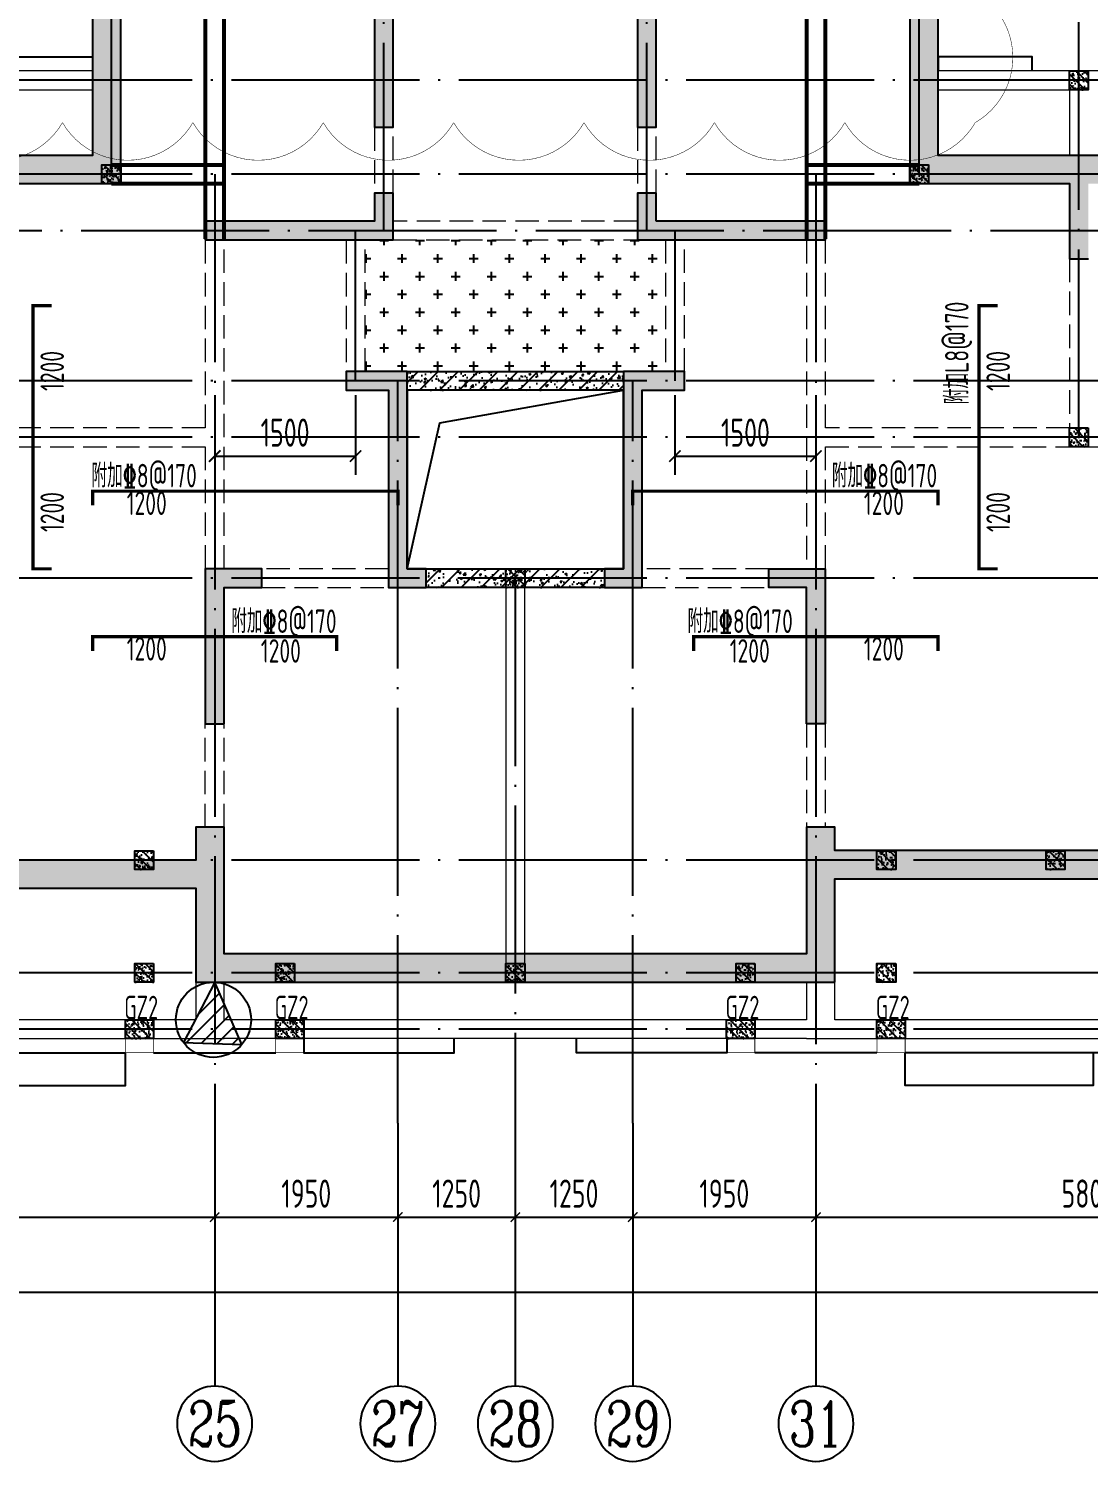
# Model space of a CAD drawing. Extents: x -1058961 to 23600, y -449123 to 2751847.
# Drawn here: x -300665 to -289384, y 10495 to 25745 of the extents above; entities that cross this region are included whole.
import ezdxf
from ezdxf.enums import TextEntityAlignment as Align

# ---------------------------------------------------------------- set-up
doc = ezdxf.new("R2010")
doc.units = 0
doc.header["$LTSCALE"] = 1000
doc.linetypes.add('DASH', pattern=[0.35, 0.25, -0.1])
doc.linetypes.add('DOTE', pattern=[2.42, 2, -0.2, 0.02, -0.2])
doc.layers.get('0').update_dxf_attribs({"linetype": 'CONTINUOUS'})
doc.layers.get('DEFPOINTS').update_dxf_attribs({"linetype": 'CONTINUOUS'})
for name, color, linetype in [('A-AXIS', 1, 'CONTINUOUS'), ('A-DOTE', 10, 'DOTE'), ('AXIS_NUM', 7, 'CONTINUOUS'), ('ROOF', 183, 'CONTINUOUS'), ('S-B板填充', 251, 'CONTINUOUS'), ('S-B板边线', 2, 'CONTINUOUS'), ('S-B板配筋', 6, 'CONTINUOUS'), ('S-B板配筋号', 7, 'CONTINUOUS'), ('S-D洞口', 4, 'CONTINUOUS'), ('S-J基础底板标注', 3, 'CONTINUOUS'), ('S-L主梁线', 4, 'DASH'), ('S-Q墙填充', 252, 'CONTINUOUS'), ('S-Q墙实线', 6, 'CONTINUOUS'), ('S-Q墙标注', 3, 'CONTINUOUS'), ('S-X详图标注', 3, 'CONTINUOUS'), ('S-Y一般标注', 3, 'CONTINUOUS'), ('S-板正筋', 2, 'CONTINUOUS'), ('S-构造柱', 212, 'CONTINUOUS'), ('S-构造柱编号', 130, 'CONTINUOUS'), ('看线', 251, 'CONTINUOUS')]:
    doc.layers.add(name, color=color, linetype=linetype)
doc.layers.add('审图修改', color=2, linetype='CONTINUOUS', plot=False)
doc.layers.add('配箍校核', color=34, linetype='CONTINUOUS', plot=False)
doc.styles.add('TSSD_Axis', font='complex.shx', dxfattribs={"width": 0.7, "bigfont": 'hztxt.shx'})
doc.styles.add('TSSD_DIMENSION', font='Tssdeng.shx', dxfattribs={"width": 0.7, "bigfont": 'tssdchn.shx'})
doc.styles.add('TSSD_REIN', font='tssdeng.shx', dxfattribs={"width": 0.7, "height": 300, "bigfont": 'tssdchn.shx'})
doc.styles.add('结构文字', font='zstxt.shx', dxfattribs={"width": 0.7, "bigfont": 'zshz.shx'})
doc.dimstyles.new('STRUCK', dxfattribs={"dimtxt": 400, "dimasz": 121, "dimexe": 200, "dimexo": 150, "dimgap": 115, "dimtad": 1, "dimdec": 0, "dimdsep": 46, "dimtxsty": '结构文字', "dimblk": 'ARCHTICK', "dimcen": 400, "dimclrd": 3, "dimclre": 3, "dimclrt": 7, "dimadec": 0, "dimazin": 0, "dimtfac": 1, "dimtdec": 0, "dimtix": 1, "dimtmove": 2, "dimatfit": 3, "dimldrblk": '_DIMX', "dimfxl": 0, "dimtolj": 1, "dimtzin": 0, "dimarcsym": 0})
doc.dimstyles.new('TSSD_100_100', dxfattribs={"dimtxt": 300, "dimasz": 100, "dimexe": 100, "dimexo": 250, "dimgap": 100, "dimtad": 1, "dimdec": 0, "dimzin": 0, "dimdsep": 46, "dimtxsty": 'TSSD_DIMENSION', "dimblk": 'ARCHTICK', "dimcen": 0, "dimdle": 100, "dimclrt": 7, "dimadec": 0, "dimazin": 0, "dimtfac": 1, "dimtdec": 0, "dimtix": 1, "dimtmove": 2, "dimatfit": 3, "dimldrblk": 'ARCHTICK', "dimfxl": 0, "dimtolj": 1, "dimtzin": 0, "dimarcsym": 0})
pattern_1 = [(50, (221408.63, 60814.94), (215.17805, -18.82564), [22.5, -247.5]), (355, (221408.63, 60814.94), (-41.6254, 225.65764), [18, -198]), (100.4514, (221426.56, 60813.37), (173.5528, 206.83186), [19.12206, -210.34263]), (46.1842, (221408.63, 60874.94), (320.1723, -49.6557), [33.75, -371.25]), (96.6356, (221435.3, 60870.8), (280.3988, 292.23536), [28.6831, -315.5139]), (351.1842, (221408.63, 60874.94), (280.3986, 292.2356), [27, -297]), (21, (221438.63, 60859.94), (179.07212, -120.78567), [22.5, -247.5]), (326, (221438.63, 60859.94), (72.9946, 217.545), [18, -198]), (71.4514, (221453.55, 60849.87), (252.0668, 96.75915), [19.12206, -210.34263]), (37.5, (221408.63, 60814.94), (3.647957, 99.868156), [0, -195.6, 0, -201, 0, -198.75]), (7.5, (221408.63, 60814.94), (78.92086, 118.32351), [0, -114.6, 0, -191.1, 0, -75.75]), (327.5, (221341.73, 60814.94), (160.14673, -6.76646), [0, -75, 0, -234, 0, -310.5]), (317.5, (221311.73, 60814.94), (174.95585, 30.0315), [0, -97.5, 0, -155.4, 0, -220.5]), (45, (221408.63, 60814.94), (-106.06602, 106.06602), [])]

# ---------------------------------------------------------------- blocks, each defined once
blk = doc.blocks.new('_ArchTick')
at = {"color": 0, "linetype": 'ByBlock', "const_width": 0.15}
blk.add_lwpolyline([(-0.5, -0.5), (0.5, 0.5)], dxfattribs=at)
blk = doc.blocks.new('*D3171')
at = {"layer": 'DEFPOINTS', "color": 0}
for p in [(33100, 3600), (38900, 3600), (38900, 2600)]:
    blk.add_point(p, dxfattribs=at)
at = {"layer": 'S-Y一般标注', "color": 0, "lineweight": -2}
for p, q in [((33100, 3350), (33100, 2500)), ((38900, 3350), (38900, 2500)), ((33000, 2600), (39000, 2600))]:
    blk.add_line(p, q, dxfattribs=at)
at = {"layer": 'S-Y一般标注', "color": 0, "lineweight": -2, "xscale": 100, "yscale": 100, "zscale": 100, "rotation": 180}
blk.add_blockref('_ArchTick', (33100, 2600), dxfattribs=at)
at = {"layer": 'S-Y一般标注', "color": 0, "lineweight": -2, "xscale": 100, "yscale": 100, "zscale": 100}
blk.add_blockref('_ArchTick', (38900, 2600), dxfattribs=at)
at = {"layer": 'S-Y一般标注', "color": 7, "insert": (36000, 2850), "char_height": 300, "attachment_point": 5, "style": 'TSSD_DIMENSION'}
blk.add_mtext('\\A1;5800', dxfattribs=at)
blk = doc.blocks.new('ts_axno')
at = {"color": 0, "linetype": 'ByBlock', "lineweight": -2}
blk.add_circle((0, 0), 0.5, dxfattribs=at)
at = {"color": 0, "linetype": 'ByBlock', "lineweight": -2, "style": 'TSSD_Axis', "width": 0.7}
blk.add_attdef('A', text='', height=0.6, dxfattribs=at).set_placement((0, 0), align=Align.MIDDLE_CENTER)
blk = doc.blocks.new('*D3172')
at = {"layer": 'DEFPOINTS', "color": 0}
for p in [(43350, 3600), (45300, 3600), (45300, 2600)]:
    blk.add_point(p, dxfattribs=at)
at = {"layer": 'S-Y一般标注', "color": 0, "lineweight": -2}
for p, q in [((43350, 3350), (43350, 2500)), ((45300, 3350), (45300, 2500)), ((43250, 2600), (45400, 2600))]:
    blk.add_line(p, q, dxfattribs=at)
at = {"layer": 'S-Y一般标注', "color": 0, "lineweight": -2, "xscale": 100, "yscale": 100, "zscale": 100, "rotation": 180}
blk.add_blockref('_ArchTick', (43350, 2600), dxfattribs=at)
at = {"layer": 'S-Y一般标注', "color": 0, "lineweight": -2, "xscale": 100, "yscale": 100, "zscale": 100}
blk.add_blockref('_ArchTick', (45300, 2600), dxfattribs=at)
at = {"layer": 'S-Y一般标注', "color": 7, "insert": (44325, 2850), "char_height": 300, "attachment_point": 5, "style": 'TSSD_DIMENSION'}
blk.add_mtext('\\A1;1950', dxfattribs=at)
blk = doc.blocks.new('*D3173')
at = {"layer": 'DEFPOINTS', "color": 0}
for p in [(45300, 3600), (51100, 3600), (51100, 2600)]:
    blk.add_point(p, dxfattribs=at)
at = {"layer": 'S-Y一般标注', "color": 0, "lineweight": -2}
for p, q in [((45300, 3350), (45300, 2500)), ((51100, 3350), (51100, 2500)), ((45200, 2600), (51200, 2600))]:
    blk.add_line(p, q, dxfattribs=at)
at = {"layer": 'S-Y一般标注', "color": 0, "lineweight": -2, "xscale": 100, "yscale": 100, "zscale": 100, "rotation": 180}
blk.add_blockref('_ArchTick', (45300, 2600), dxfattribs=at)
at = {"layer": 'S-Y一般标注', "color": 0, "lineweight": -2, "xscale": 100, "yscale": 100, "zscale": 100}
blk.add_blockref('_ArchTick', (51100, 2600), dxfattribs=at)
at = {"layer": 'S-Y一般标注', "color": 7, "insert": (48200, 2850), "char_height": 300, "attachment_point": 5, "style": 'TSSD_DIMENSION'}
blk.add_mtext('\\A1;5800', dxfattribs=at)
blk = doc.blocks.new('*D3176')
at = {"layer": 'DEFPOINTS', "color": 0}
for p in [(4600, 3600), (54600, 3600), (54600, 1800)]:
    blk.add_point(p, dxfattribs=at)
at = {"layer": 'S-Y一般标注', "color": 0, "lineweight": -2}
for p, q in [((4600, 3350), (4600, 1700)), ((54600, 3350), (54600, 1700)), ((4500, 1800), (54700, 1800))]:
    blk.add_line(p, q, dxfattribs=at)
at = {"layer": 'S-Y一般标注', "color": 0, "lineweight": -2, "xscale": 100, "yscale": 100, "zscale": 100, "rotation": 180}
blk.add_blockref('_ArchTick', (4600, 1800), dxfattribs=at)
at = {"layer": 'S-Y一般标注', "color": 0, "lineweight": -2, "xscale": 100, "yscale": 100, "zscale": 100}
blk.add_blockref('_ArchTick', (54600, 1800), dxfattribs=at)
at = {"layer": 'S-Y一般标注', "color": 7, "insert": (29600, 2050), "char_height": 300, "attachment_point": 5, "style": 'TSSD_DIMENSION'}
blk.add_mtext('\\A1;50000', dxfattribs=at)
blk = doc.blocks.new('*D3180')
at = {"layer": 'DEFPOINTS', "color": 0}
for p in [(38900, 3600), (40850, 3600), (40850, 2600)]:
    blk.add_point(p, dxfattribs=at)
at = {"layer": 'S-Y一般标注', "color": 0, "lineweight": -2}
for p, q in [((38900, 3350), (38900, 2500)), ((40850, 3350), (40850, 2500)), ((38800, 2600), (40950, 2600))]:
    blk.add_line(p, q, dxfattribs=at)
at = {"layer": 'S-Y一般标注', "color": 0, "lineweight": -2, "xscale": 100, "yscale": 100, "zscale": 100, "rotation": 180}
blk.add_blockref('_ArchTick', (38900, 2600), dxfattribs=at)
at = {"layer": 'S-Y一般标注', "color": 0, "lineweight": -2, "xscale": 100, "yscale": 100, "zscale": 100}
blk.add_blockref('_ArchTick', (40850, 2600), dxfattribs=at)
at = {"layer": 'S-Y一般标注', "color": 7, "insert": (39875, 2850), "char_height": 300, "attachment_point": 5, "style": 'TSSD_DIMENSION'}
blk.add_mtext('\\A1;1950', dxfattribs=at)
blk = doc.blocks.new('*D3197')
at = {"layer": 'DEFPOINTS', "color": 0}
for p in [(40850, 3600), (42100, 3600), (42100, 2600)]:
    blk.add_point(p, dxfattribs=at)
at = {"layer": 'S-Y一般标注', "color": 0, "lineweight": -2}
for p, q in [((40850, 3350), (40850, 2500)), ((42100, 3350), (42100, 2500)), ((40750, 2600), (42200, 2600))]:
    blk.add_line(p, q, dxfattribs=at)
at = {"layer": 'S-Y一般标注', "color": 0, "lineweight": -2, "xscale": 100, "yscale": 100, "zscale": 100, "rotation": 180}
blk.add_blockref('_ArchTick', (40850, 2600), dxfattribs=at)
at = {"layer": 'S-Y一般标注', "color": 0, "lineweight": -2, "xscale": 100, "yscale": 100, "zscale": 100}
blk.add_blockref('_ArchTick', (42100, 2600), dxfattribs=at)
at = {"layer": 'S-Y一般标注', "color": 7, "insert": (41475, 2850), "char_height": 300, "attachment_point": 5, "style": 'TSSD_DIMENSION'}
blk.add_mtext('\\A1;1250', dxfattribs=at)
blk = doc.blocks.new('*D3198')
at = {"layer": 'DEFPOINTS', "color": 0}
for p in [(42100, 3600), (43350, 3600), (43350, 2600)]:
    blk.add_point(p, dxfattribs=at)
at = {"layer": 'S-Y一般标注', "color": 0, "lineweight": -2}
for p, q in [((42100, 3350), (42100, 2500)), ((43350, 3350), (43350, 2500)), ((42000, 2600), (43450, 2600))]:
    blk.add_line(p, q, dxfattribs=at)
at = {"layer": 'S-Y一般标注', "color": 0, "lineweight": -2, "xscale": 100, "yscale": 100, "zscale": 100, "rotation": 180}
blk.add_blockref('_ArchTick', (42100, 2600), dxfattribs=at)
at = {"layer": 'S-Y一般标注', "color": 0, "lineweight": -2, "xscale": 100, "yscale": 100, "zscale": 100}
blk.add_blockref('_ArchTick', (43350, 2600), dxfattribs=at)
at = {"layer": 'S-Y一般标注', "color": 7, "insert": (42725, 2850), "char_height": 300, "attachment_point": 5, "style": 'TSSD_DIMENSION'}
blk.add_mtext('\\A1;1250', dxfattribs=at)
blk = doc.blocks.new('20210803.08135812')
at = {"color": 30, "const_width": 8}
for points in [[(33600, 500), (33600, 350), (33900, 350), (33900, 500)], [(35200, 500), (35200, 350), (35500, 350), (35500, 500)], [(40300, 500), (40300, 350), (40000, 350), (40000, 500)], [(41900, 500), (41900, 350), (41600, 350), (41600, 500)]]:
    blk.add_lwpolyline(points, dxfattribs=at)
at = {"layer": '看线', "color": 202, "ltscale": 0.5}
for points in [[(32250, 10800), (32250, 10950), (33250, 10950), (33250, 10800)], [(43250, 10800), (43250, 10950), (42250, 10950), (42250, 10800)], [(35500, 500), (35500, 350), (37100, 350), (37100, 500)], [(40000, 500), (40000, 350), (38400, 350), (38400, 500)], [(29000, 350), (33600, 350)], [(31600, 350), (31600, 0), (33600, 0), (33600, 350)], [(33900, 350), (35200, 350)], [(41600, 350), (40300, 350)], [(43900, 350), (43900, 0), (41900, 0), (41900, 350)], [(46500, 350), (41900, 350)]]:
    blk.add_lwpolyline(points, dxfattribs=at)
blk = doc.blocks.new('20210807.15313460')
at = {"layer": 'S-Q墙填充', "ltscale": 0.5}
h = blk.add_hatch(dxfattribs=at)
h.set_pattern_fill('ARMORED', color=252, scale=30, style=0)
h.set_pattern_definition([(50, (11951.9, 28771.39), (215.17805, -18.82564), [22.5, -247.5]), (355, (11951.9, 28771.4), (-41.6254, 225.65764), [18, -198]), (100.4514, (11969.82, 28769.82), (173.5528, 206.83186), [19.12206, -210.34263]), (46.1842, (11951.9, 28831.4), (320.1723, -49.6557), [33.75, -371.25]), (96.6356, (11978.57, 28827.25), (280.3988, 292.2354), [28.6831, -315.5139]), (351.1842, (11951.9, 28831.4), (280.3986, 292.2356), [27, -297]), (21, (11981.9, 28816.39), (179.07212, -120.78567), [22.5, -247.5]), (326, (11981.9, 28816.4), (72.9946, 217.545), [18, -198]), (71.4514, (11996.82, 28806.32), (252.0668, 96.75915), [19.12206, -210.34263]), (37.5, (11951.89, 28771.39), (3.647957, 99.868156), [0, -195.6, 0, -201, 0, -198.75]), (7.5, (11951.89, 28771.39), (78.92086, 118.32351), [0, -114.6, 0, -191.1, 0, -75.75]), (327.5, (11884.99, 28771.39), (160.14673, -6.76646), [0, -75, 0, -234, 0, -310.5]), (317.5, (11855, 28771.39), (174.95585, 30.0315), [0, -97.5, 0, -155.4, 0, -220.5]), (45, (11951.9, 28771.39), (-106.06602, 106.06602), [])])
h.paths.add_polyline_path([(111216, 66240), (109616, 66240), (109216, 66240), (106316, 66240), (105866, 66240), (104966, 66240), (104516, 66240), (103016, 66240), (103016, 67040), (103016, 68040), (102366, 68040), (100716, 68038), (100116, 68041), (100115, 68290), (96916, 68290), (96916, 68040), (96316, 68040), (94716, 68040), (94016, 68040), (94016, 67040), (94016, 66240), (81316, 66240), (80866, 66240), (79966, 66240), (79516, 66240), (78016, 66240), (78016, 67040), (78016, 68040), (77366, 68040), (75715, 68040), (75116, 68040), (75116, 68290), (71916, 68290), (71916, 68040), (71316, 68040), (69716, 68040), (69016, 68040), (69016, 67040), (69016, 66240), (60816, 66240), (60816, 63240), (60816, 60640), (60816, 58540), (63616, 58540), (70116, 58539), (70116, 57340), (71166, 57340), (73516, 57340), (75866, 57340), (76916, 57340), (76916, 58440), (82516, 58440), (83416, 58440), (86016, 58440), (88616, 58440), (89516, 58440), (95116, 58440), (95116, 57440), (96166, 57440), (98516, 57440), (100866, 57440), (101916, 57440), (101916, 58540), (107516, 58540), (108416, 58540), (111216, 58540)])
h.paths.add_polyline_path([(64616, 58840), (64616, 60290), (64416, 60290), (64416, 58840), (63616, 58840), (61116, 58840), (61116, 60640), (61116, 63140), (61816, 63140), (61816, 63340), (61116, 63340), (61116, 65940), (61516, 65940), (62416, 65940), (62716, 65940), (62716, 65290), (62916, 65290), (62916, 65940), (65616, 65940), (65616, 63140), (65816, 63140), (65816, 65940), (66166, 65940), (67066, 65940), (67416, 65940), (67416, 65140), (67616, 65140), (67616, 65940), (69316, 65940), (69316, 67040), (69316, 67740), (69716, 67740), (71316, 67740), (72016, 67740), (72016, 66540), (72216, 66540), (72216, 67840), (72216, 67990), (74816, 67990), (74816, 67840), (74816, 66540), (75016, 66540), (75016, 67740), (75715, 67740), (77366, 67740), (77716, 67740), (77716, 67040), (77716, 65940), (79416, 65940), (79416, 65140), (79616, 65140), (79616, 65940), (79966, 65940), (80866, 65940), (81216, 65940), (81216, 63140), (81416, 63140), (81416, 65940), (84116, 65940), (84116, 63140), (84316, 63140), (84316, 65940), (84616, 65940), (85616, 65940), (85916, 65940), (85916, 65940), (86116, 65940), (86116, 65940), (86416, 65940), (87416, 65940), (87716, 65940), (87716, 63139), (87916, 63139), (87916, 65940), (90616, 65940), (90616, 63140), (90816, 63140), (90816, 65940), (91166, 65940), (92066, 65940), (92416, 65940), (92416, 65140), (92616, 65140), (92616, 65940), (94316, 65940), (94316, 67040), (94316, 67740), (94716, 67740), (96316, 67740), (97016, 67740), (97016, 66540), (97216, 66540), (97216, 67990), (99816, 67990), (99816, 66540), (100016, 66540), (100016, 67740), (100716, 67740), (102366, 67740), (102716, 67740), (102716, 67040), (102716, 65940), (104416, 65940), (104416, 65140), (104616, 65140), (104616, 65940), (104966, 65940), (105866, 65940), (106216, 65940), (106216, 63140), (106416, 63140), (106416, 65940), (109116, 65940), (109116, 65290), (109316, 65290), (109316, 65940), (109616, 65940), (110516, 65940), (110916, 65940), (110916, 63340), (110216, 63340), (110216, 63140), (110916, 63140), (110916, 60640), (110916, 58840), (108416, 58840), (107616, 58840), (107616, 60290), (107416, 60290), (107416, 58840), (101916, 58840), (101916, 59090), (101616, 59090), (101616, 58740), (101616, 57740), (100866, 57740), (98516, 57740), (96166, 57740), (95416, 57740), (95416, 58740), (95416, 59090), (95116, 59090), (95116, 58740), (89616, 58740), (89616, 60290), (89416, 60290), (89416, 58740), (88616, 58740), (86016, 58740), (83416, 58740), (82616, 58740), (82616, 60290), (82416, 60290), (82416, 58740), (76916, 58739), (76916, 59090), (76616, 59090), (76616, 58739), (76616, 57640), (75866, 57640), (73516, 57640), (71166, 57640), (70416, 57640), (70416, 58739), (70416, 59090), (70116, 59090), (70116, 58839)], flags=16)
at = {"layer": 'S-Q墙填充'}
h = blk.add_hatch(color=252, dxfattribs=at)
h.dxf.hatch_style = 1
h.paths.add_polyline_path([(95216, 65340), (96816, 65340), (97216, 65340), (97216, 65840), (97016, 65840), (97016, 65540), (96816, 65540), (95216, 65540)])
h = blk.add_hatch(color=252, dxfattribs=at)
h.dxf.hatch_style = 1
h.paths.add_polyline_path([(100016, 65540), (100016, 65840), (99816, 65840), (99816, 65340), (100216, 65340), (101816, 65340), (101816, 65540), (100216, 65540)])
h = blk.add_hatch(color=252, dxfattribs=at)
h.dxf.hatch_style = 1
h.paths.add_polyline_path([(97366, 63940), (96716, 63940), (96716, 63740), (97166, 63740), (97166, 61640), (97566, 61640), (97566, 61840), (97366, 61840)])
h = blk.add_hatch(color=252, dxfattribs=at)
h.dxf.hatch_style = 1
h.paths.add_polyline_path([(99666, 61840), (99466, 61840), (99466, 61640), (99866, 61640), (99866, 63740), (100316, 63740), (100316, 63940), (99666, 63940)])
h = blk.add_hatch(color=252, dxfattribs=at)
h.dxf.hatch_style = 1
h.paths.add_polyline_path([(95416, 60189), (95416, 61640), (95816, 61640), (95816, 61840), (95216, 61840), (95216, 60189)])
h = blk.add_hatch(color=252, dxfattribs=at)
h.dxf.hatch_style = 1
h.paths.add_polyline_path([(101615, 60189), (101615, 61640), (101215, 61640), (101215, 61840), (101815, 61840), (101815, 60189)])
at = {"layer": 'S-D洞口', "color": 5}
blk.add_lwpolyline([(97366, 61840), (99666, 61840), (99666, 63740), (97366, 63740), (97366, 61840), (97712, 63393), (99666, 63740)], dxfattribs=at)
at = {"layer": 'S-L主梁线', "linetype": 'ByBlock', "lineweight": 18}
for p, q in [((94016, 67140), (92516, 67140)), ((104516, 67140), (103016, 67140)), ((106316, 67140), (104516, 67140)), ((92616, 66940), (94016, 66940)), ((103016, 66940), (104416, 66940)), ((104416, 66940), (104416, 66240)), ((98416, 61640), (98416, 57640)), ((98616, 57640), (98616, 61640)), ((95116, 57440), (95116, 57040)), ((95416, 57040), (95416, 57440)), ((101616, 57440), (101616, 57040)), ((101916, 57040), (101916, 57440)), ((95116, 57040), (89616, 57040)), ((101616, 57040), (95416, 57040)), ((107416, 57040), (101916, 57040)), ((89516, 56840), (95416, 56840)), ((101616, 56840), (95416, 56840)), ((101616, 56840), (107516, 56840))]:
    blk.add_line(p, q, dxfattribs=at)
at = {"layer": 'S-L主梁线', "linetype": 'DASH', "lineweight": 18}
for p, q in [((97016, 66540), (97016, 65840)), ((97216, 65840), (97216, 66540)), ((99816, 66540), (99816, 65840)), ((100016, 65840), (100016, 66540)), ((99816, 65540), (97216, 65540)), ((95216, 65340), (95216, 63340)), ((95416, 63240), (95416, 65340)), ((96716, 65340), (96716, 63940)), ((96916, 63940), (96916, 65340)), ((97216, 65340), (99816, 65340)), ((100116, 65340), (100116, 63940)), ((100316, 63940), (100316, 65340)), ((101616, 65340), (101616, 63240)), ((101816, 63340), (101816, 65340)), ((104416, 65140), (104416, 63340)), ((99666, 63940), (97366, 63940)), ((97366, 63740), (99666, 63740)), ((95216, 63340), (92616, 63340)), ((104416, 63340), (101816, 63340)), ((92516, 63140), (95216, 63140)), ((95216, 63140), (95216, 61840)), ((95416, 61840), (95416, 63240)), ((101616, 63240), (101616, 61840)), ((101816, 63140), (104516, 63140)), ((101816, 61840), (101816, 63140)), ((104516, 63140), (106216, 63140)), ((97166, 61840), (95816, 61840)), ((98516, 61840), (97566, 61840)), ((99466, 61840), (98516, 61840)), ((101215, 61840), (99866, 61840)), ((95816, 61640), (97166, 61640)), ((97566, 61640), (98416, 61640)), ((98616, 61640), (99466, 61640)), ((99866, 61640), (101215, 61640)), ((95216, 59090), (95216, 60189)), ((95416, 59090), (95416, 60189)), ((101616, 60189), (101616, 59090)), ((101815, 60189), (101815, 59090))]:
    blk.add_line(p, q, dxfattribs=at)
at = {"layer": 'S-Q墙实线'}
for points in [[(101916, 57440), (101916, 58540), (107616, 58540), (107616, 58540), (108316, 58540), (108416, 58540), (108416, 58540), (111216, 58540), (111216, 66240), (110516, 66240), (109616, 66240), (109216, 66240), (106316, 66240), (105866, 66240), (104966, 66240), (104516, 66240), (103016, 66240), (103016, 67040), (103016, 68040)], [(94016, 68040), (94016, 66240), (81316, 66240)], [(76916, 58440), (95116, 58440), (95116, 57440), (101916, 57440)], [(110916, 60890), (110916, 58840), (108416, 58840), (108416, 58840), (107616, 58840), (107616, 60290), (107416, 60290), (107416, 58840), (101916, 58840), (101916, 59090), (101616, 59090), (101616, 57740), (95416, 57740), (95416, 59090), (95116, 59090), (95116, 58740), (89616, 58740)], [(92616, 65940), (94316, 65940), (94316, 67040), (94316, 67740)], [(97016, 67740), (97016, 66540), (97216, 66540), (97216, 67990)], [(99816, 67990), (99816, 66540), (100016, 66540), (100016, 67740)], [(102716, 67740), (102716, 67040), (102716, 65940), (104416, 65940), (104416, 65140), (104616, 65140)]]:
    blk.add_lwpolyline(points, dxfattribs=at)
for points in [[(95216, 65340), (96816, 65340), (97216, 65340), (97216, 65840), (97016, 65840), (97016, 65540), (96816, 65540), (95216, 65540)], [(100016, 65540), (100016, 65840), (99816, 65840), (99816, 65340), (100216, 65340), (101816, 65340), (101816, 65540), (100216, 65540)], [(97366, 63940), (96716, 63940), (96716, 63740), (97166, 63740), (97166, 61640), (97566, 61640), (97566, 61840), (97366, 61840)], [(99666, 61840), (99466, 61840), (99466, 61640), (99866, 61640), (99866, 63740), (100316, 63740), (100316, 63940), (99666, 63940)], [(95416, 60189), (95416, 61640), (95816, 61640), (95816, 61840), (95216, 61840), (95216, 60189)], [(101615, 60189), (101615, 61640), (101215, 61640), (101215, 61840), (101815, 61840), (101815, 60189)]]:
    blk.add_lwpolyline(points, close=True, dxfattribs=at)
blk = doc.blocks.new('20210804.00390298')
at = {"layer": 'S-Q墙填充'}
h = blk.add_hatch(dxfattribs=at)
h.set_pattern_fill('ARMORED', color=252, scale=30, style=0)
h.set_pattern_definition(pattern_1)
h.paths.add_polyline_path([(76842, 63749), (79142, 63749), (79142, 63549), (76842, 63549)])
h = blk.add_hatch(dxfattribs=at)
h.set_pattern_fill('ARMORED', color=252, scale=30, style=0)
h.set_pattern_definition(pattern_1)
h.paths.add_polyline_path([(77042, 61649), (78942, 61649), (78942, 61449), (77042, 61449)])
at = {"layer": 'S-B板边线'}
for points in [[(76842, 63749), (79142, 63749), (79142, 63549), (76842, 63549)], [(77042, 61649), (78942, 61649), (78942, 61449), (77042, 61449)]]:
    blk.add_lwpolyline(points, close=True, dxfattribs=at)
blk = doc.blocks.new('20210730.02141516')
at = {"layer": 'S-构造柱'}
h = blk.add_hatch(dxfattribs=at)
h.set_pattern_fill('ARMORED', color=256, scale=15, angle=-90, style=0)
h.set_pattern_definition([(320, (-154189.41, 3278673.45), (-9.4128202, -107.5890274), [11.25, -123.75]), (265, (-154189.41, 3278673.45), (112.82882, 20.8127), [9, -99]), (10.4514, (-154190.19, 3278664.49), (103.4159313, -86.7764073), [9.5610285, -105.1713168]), (316.1842, (-154159.41, 3278673.45), (-24.827852, -160.0861573), [16.875, -185.625]), (6.6356, (-154161.48, 3278660.11), (146.117681, -140.199406), [14.341543, -157.75695]), (261.1842, (-154159.41, 3278673.45), (146.11779, -140.199292), [13.5, -148.5]), (291, (-154166.91, 3278658.45), (-60.3928336, -89.5360578), [11.25, -123.75]), (236, (-154166.91, 3278658.45), (108.7725068, -36.4972998), [9, -99]), (341.4514, (-154171.94, 3278650.99), (48.3795745, -126.0333943), [9.5610285, -105.1713168]), (307.5, (-154189.41, 3278673.454), (49.93407807, -1.8239783), [0, -97.8, 0, -100.5, 0, -99.375]), (277.5, (-154189.41, 3278673.454), (59.1617568, -39.4604306), [0, -57.3, 0, -95.55, 0, -37.875]), (237.5, (-154189.41, 3278706.904), (-3.38323076, -80.07336543), [0, -37.5, 0, -117, 0, -155.25]), (227.5, (-154189.41, 3278721.904), (15.0157473, -87.4779254), [0, -48.75, 0, -77.7, 0, -110.25]), (315, (-154189.41, 3278673.454), (53.0330086, 53.0330086), [])])
h.paths.add_polyline_path([(200, 200), (200, 0), (0, 0), (0, 200)])
blk.add_lwpolyline([(200, 200), (200, 0), (0, 0), (0, 200)], close=True, dxfattribs=at)
blk = doc.blocks.new('20210809.18224761')
at = {"layer": 'S-构造柱'}
h = blk.add_hatch(dxfattribs=at)
h.set_pattern_fill('ARMORED', color=256, scale=15, angle=-90, style=0)
h.set_pattern_definition([(320, (-154189.41, 3278673.45), (-9.4128202, -107.5890274), [11.25, -123.75]), (265, (-154189.41, 3278673.45), (112.82882, 20.8127), [9, -99]), (10.4514, (-154190.19, 3278664.49), (103.4159313, -86.7764073), [9.5610285, -105.1713168]), (316.1842, (-154159.41, 3278673.45), (-24.827852, -160.0861573), [16.875, -185.625]), (6.6356, (-154161.48, 3278660.11), (146.117681, -140.199406), [14.341543, -157.75695]), (261.1842, (-154159.41, 3278673.45), (146.11779, -140.199292), [13.5, -148.5]), (291, (-154166.91, 3278658.45), (-60.3928336, -89.5360578), [11.25, -123.75]), (236, (-154166.91, 3278658.45), (108.7725068, -36.4972998), [9, -99]), (341.4514, (-154171.94, 3278650.99), (48.3795745, -126.0333943), [9.5610285, -105.1713168]), (307.5, (-154189.41, 3278673.454), (49.93407807, -1.8239783), [0, -97.8, 0, -100.5, 0, -99.375]), (277.5, (-154189.41, 3278673.454), (59.1617568, -39.4604306), [0, -57.3, 0, -95.55, 0, -37.875]), (237.5, (-154189.41, 3278706.904), (-3.38323076, -80.07336543), [0, -37.5, 0, -117, 0, -155.25]), (227.5, (-154189.41, 3278721.904), (15.0157473, -87.4779254), [0, -48.75, 0, -77.7, 0, -110.25]), (315, (-154189.41, 3278673.454), (53.0330086, 53.0330086), [])])
h.paths.add_polyline_path([(300, 200), (300, 0), (0, 0), (0, 200)])
blk.add_lwpolyline([(300, 200), (300, 0), (0, 0), (0, 200)], close=True, dxfattribs=at)
blk = doc.blocks.new('20210809.18235135')
at = {"layer": '配箍校核'}
blk.add_blockref('20210809.18224761', (12, 0), dxfattribs=at)
at = {"layer": 'S-构造柱编号', "color": 2, "linetype": 'ByBlock', "style": 'TSSD_REIN', "width": 0.65}
blk.add_text('GZ2', height=250, dxfattribs=at).set_placement((0, 206, 0))
blk = doc.blocks.new('20210809.18285270')
at = {"layer": 'ROOF', "rotation": 359.9999999538236}
for p in [(43500, 10100), (33200, 9100), (41800, 9100), (43500, 6300), (37500, 4800), (33550, 600), (37500, 600), (41450, 600)]:
    blk.add_blockref('20210730.02141516', p, dxfattribs=at)
at = {"layer": 'ROOF'}
for p in [(33550, 1800), (41450, 1800), (43250, 1800), (35050, 600), (39950, 600)]:
    blk.add_blockref('20210730.02141516', p, dxfattribs=at)
at = {"layer": '配箍校核'}
for p in [(33438, 0), (35039, 0), (39838, 0), (41438, 0)]:
    blk.add_blockref('20210809.18235135', p, dxfattribs=at)
blk = doc.blocks.new('*D2725')
at = {"layer": 'DEFPOINTS', "color": 0}
for p in [(-180458, 207289), (-178959, 207289), (-178959, 206489)]:
    blk.add_point(p, dxfattribs=at)
at = {"layer": 'S-Q墙标注', "color": 3, "lineweight": -2}
for p, q in [((-180458, 207139), (-180458, 206289)), ((-178959, 207139), (-178959, 206289)), ((-180458, 206489), (-178959, 206489))]:
    blk.add_line(p, q, dxfattribs=at)
at = {"layer": 'S-Q墙标注', "color": 3, "lineweight": -2, "xscale": 121, "yscale": 121, "zscale": 121, "rotation": 180}
blk.add_blockref('_ArchTick', (-180458, 206489), dxfattribs=at)
at = {"layer": 'S-Q墙标注', "color": 3, "lineweight": -2, "xscale": 121, "yscale": 121, "zscale": 121}
blk.add_blockref('_ArchTick', (-178959, 206489), dxfattribs=at)
at = {"layer": 'S-Q墙标注', "color": 7, "insert": (-179709, 206739), "char_height": 300, "attachment_point": 5, "style": 'TSSD_REIN'}
blk.add_mtext('\\A1;1500', dxfattribs=at)
blk = doc.blocks.new('_DIMX')
blk.add_line((-150, 0), (150, 0))
at = {"const_width": 50}
blk.add_lwpolyline([(-70, -70), (70, 70)], dxfattribs=at)
blk = doc.blocks.new('*D2726')
at = {"layer": 'DEFPOINTS', "color": 0}
for p in [(-175559, 207289), (-174059, 207289), (-174059, 206489)]:
    blk.add_point(p, dxfattribs=at)
at = {"layer": 'S-Q墙标注', "color": 3, "lineweight": -2}
for p, q in [((-175559, 207139), (-175559, 206289)), ((-174059, 207139), (-174059, 206289)), ((-175559, 206489), (-174059, 206489))]:
    blk.add_line(p, q, dxfattribs=at)
at = {"layer": 'S-Q墙标注', "color": 3, "lineweight": -2, "xscale": 121, "yscale": 121, "zscale": 121, "rotation": 180}
blk.add_blockref('_ArchTick', (-175559, 206489), dxfattribs=at)
at = {"layer": 'S-Q墙标注', "color": 3, "lineweight": -2, "xscale": 121, "yscale": 121, "zscale": 121}
blk.add_blockref('_ArchTick', (-174059, 206489), dxfattribs=at)
at = {"layer": 'S-Q墙标注', "color": 7, "insert": (-174809, 206739), "char_height": 300, "attachment_point": 5, "style": 'TSSD_REIN'}
blk.add_mtext('\\A1;1500', dxfattribs=at)
blk = doc.blocks.new('20210726.16350016')
at = {"layer": 'A-AXIS'}
for p, q in [((38900, 3600.1), (38900, 800.1)), ((40850, 3600), (40850, 800)), ((42100, 3600), (42100, 800)), ((43350, 3600), (43350, 800)), ((45300, 3600), (45300, 800))]:
    blk.add_line(p, q, dxfattribs=at)
at = {"layer": 'A-DOTE'}
for p, q in [((37800, 13700), (37800, 21100)), ((40700, 13100.3), (40700, 21100)), ((43500, 13100.3), (43500, 21100)), ((46400, 13700), (46400, 21100)), ((48100, 10900), (48100, 21100)), ((55600, 14700), (3600, 14700)), ((55600, 13700), (3600, 13700)), ((38900.2, 13700), (38900, 3600)), ((45299.8, 13700), (45300, 3600)), ((3600, 13100.3), (55600, 13100.3)), ((40400, 11500), (40400, 13100)), ((43800, 11500), (43800, 13100)), ((55600, 11500), (3600, 11500)), ((40850, 3600), (40850, 11500)), ((43350, 3600), (43350, 11500)), ((55600, 10900), (3600, 10900)), ((55600, 9400), (3600, 9400)), ((42100, 9400), (42100, 3600)), ((55600, 6400), (3600, 6400)), ((55600, 5200), (3600, 5200)), ((55600, 4600), (3600, 4600))]:
    blk.add_line(p, q, dxfattribs=at)
at = {"layer": 'A-AXIS'}
ref = blk.add_blockref('ts_axno', (38900, 400.1), dxfattribs=dict(at, xscale=-800, yscale=800, zscale=800, rotation=180))
ref.add_attrib('17', '25', dxfattribs={"layer": 'AXIS_NUM', "height": 480, "style": 'TSSD_Axis', "width": 0.7}).set_placement((38900, 400.1), align=Align.MIDDLE_CENTER)
ref = blk.add_blockref('ts_axno', (40850, 400), dxfattribs=dict(at, xscale=-800, yscale=800, zscale=800, rotation=180))
ref.add_attrib('19', '27', dxfattribs={"layer": 'AXIS_NUM', "height": 480, "style": 'TSSD_Axis', "width": 0.7}).set_placement((40850, 400), align=Align.MIDDLE_CENTER)
ref = blk.add_blockref('ts_axno', (42100, 400), dxfattribs=dict(at, xscale=-800, yscale=800, zscale=800, rotation=180))
ref.add_attrib('19', '28', dxfattribs={"layer": 'AXIS_NUM', "height": 480, "style": 'TSSD_Axis', "width": 0.7}).set_placement((42100, 400), align=Align.MIDDLE_CENTER)
ref = blk.add_blockref('ts_axno', (43350, 400), dxfattribs=dict(at, xscale=-800, yscale=800, zscale=800, rotation=180))
ref.add_attrib('19', '29', dxfattribs={"layer": 'AXIS_NUM', "height": 480, "style": 'TSSD_Axis', "width": 0.7}).set_placement((43350, 400), align=Align.MIDDLE_CENTER)
ref = blk.add_blockref('ts_axno', (45300, 400), dxfattribs=dict(at, xscale=-800, yscale=800, zscale=800, rotation=180))
ref.add_attrib('19', '31', dxfattribs={"layer": 'AXIS_NUM', "height": 480, "style": 'TSSD_Axis', "width": 0.7}).set_placement((45300, 400), align=Align.MIDDLE_CENTER)
at = {"layer": 'S-Y一般标注'}
for base, p1, p2, picture, middle in [((54600, 1800), (4600, 3600), (54600, 3600), '*D3176', (29600, 2050)), ((38900, 2600.1), (33100, 3600), (38900, 3600.1), '*D3171', (36000, 2850.1)), ((40850, 2600.1), (38900, 3600.1), (40850, 3600.1), '*D3180', (39875, 2850.1)), ((42100, 2600.1), (40850, 3600.1), (42100, 3600.1), '*D3197', (41475, 2850.1)), ((43350, 2600.1), (42100, 3600.1), (43350, 3600.1), '*D3198', (42725, 2850.1)), ((45300, 2600.1), (43350, 3600.1), (45300, 3600.1), '*D3172', (44325, 2850.1)), ((51100, 2600), (45300, 3600), (51100, 3600), '*D3173', (48200, 2850))]:
    dim = blk.add_linear_dim(base=base, p1=p1, p2=p2, dimstyle='TSSD_100_100', dxfattribs=at)
    dim.commit()
    dim.dimension.update_dxf_attribs({"geometry": picture, "text_midpoint": middle})
blk = doc.blocks.new('20210810.19131159')
at = {"layer": 'S-Q墙标注'}
for base, p1, p2, picture, middle in [((123507.3, 59573.8), (122007.5, 60373.8), (123507.3, 60373.8), '*D2725', (122757.4, 59823.8)), ((128407.2, 59573.8), (126907.3, 60373.8), (128407.2, 60373.8), '*D2726', (127657.2, 59823.8))]:
    dim = blk.add_linear_dim(base=base, p1=p1, p2=p2, dimstyle='STRUCK', override={"dimtxt": 300, "dimgap": 100, "dimtxsty": 'TSSD_REIN'}, dxfattribs=at)
    dim.commit()
    dim.dimension.update_dxf_attribs({"geometry": picture, "text_midpoint": middle, "insert": (302465.9, -146915)})

msp = doc.modelspace()

# ---------------------------------------------------------------- hatches: boundary and pattern name
at = {"layer": 'S-B板填充'}
h = msp.add_hatch(dxfattribs=at)
h.set_pattern_fill('CROSS', color=252, scale=30, style=0)
h.set_pattern_definition([(0, (-210250.3, -124148.81), (190.5, 190.5), [95.25, -285.75]), (90, (-210202.67, -124196.43), (-190.5, 190.5), [95.25, -285.75])])
h.paths.add_polyline_path([(-297084.3, 23495.33), (-293884.36, 23495.33), (-293884.36, 22095.06), (-297084.3, 22095.06)])
at = {"layer": 'S-X详图标注'}
h = msp.add_hatch(dxfattribs=at)
h.set_pattern_fill('METAL', color=256, scale=30, style=0)
h.set_pattern_definition([(45, (-187148.72, -196158.31), (-84.852814, 84.852814), [])])
h.paths.add_polyline_path([(-298684.16, 15595.18), (-299014.74, 14952.24), (-298395.96, 14932.16)])

# ---------------------------------------------------------------- linework, layer by layer
at = {"layer": 'S-B板配筋', "lineweight": 35, "const_width": 35}
for points in [[(-300419.12, 19995.06), (-300619.12, 19995.06), (-300619.12, 22795.06), (-300419.12, 22795.06)], [(-290349.65, 19995.06), (-290549.65, 19995.06), (-290549.65, 22795.06), (-290349.65, 22795.06)], [(-299984.4, 20671.8), (-299984.4, 20821.8), (-296734.26, 20821.8), (-296734.26, 20671.8)], [(-290984.37, 20671.8), (-290984.37, 20821.8), (-294234.06, 20821.8), (-294234.06, 20671.8)], [(-299984.4, 19122.05), (-299984.4, 19272.05), (-297384.4, 19272.05), (-297384.4, 19122.05)], [(-290984.37, 19122.05), (-290984.37, 19272.05), (-293584.37, 19272.05), (-293584.37, 19122.05)]]:
    msp.add_lwpolyline(points, dxfattribs=at)
at = {"layer": 'S-X详图标注'}
msp.add_lwpolyline([(-298684.16, 15595.18), (-299014.74, 14952.24), (-298395.96, 14932.16), (-298684.16, 15595.18)], dxfattribs=at)
msp.add_circle((-298697.13, 15195.39), 400, dxfattribs=at)
at = {"layer": 'S-板正筋', "color": 5, "linetype": 'DASH', "const_width": 42.86}
for points in [[(-298784.26, 23504.61), (-298784.26, 25995.06)], [(-298584.25, 23504.61), (-298584.25, 25995.06)], [(-292384.25, 23504.61), (-292384.25, 25995.06)], [(-292184.24, 23504.61), (-292184.24, 25995.06)], [(-298584.25, 24295.06), (-299784.26, 24295.06)], [(-292384.25, 24295.06), (-291184.24, 24295.06)], [(-298584.25, 24095.06), (-299784.26, 24095.06)], [(-292384.25, 24095.06), (-291184.24, 24095.06)]]:
    msp.add_lwpolyline(points, dxfattribs=at)
at = {"layer": '审图修改', "color": 2, "const_width": 5}
msp.add_lwpolyline([(-301692.33, 31684.97, -0.57735027), (-300304.35, 31684.97, -0.57735027), (-298916.36, 31684.97, -0.57735027), (-297528.38, 31684.97, -0.57735027), (-296140.4, 31684.97, -0.57735027), (-294752.42, 31684.97, -0.57735027), (-293364.44, 31684.97, -0.57735027), (-291976.46, 31684.97, -0.57735027), (-290588.47, 31684.97, -0.57735027), (-290588.47, 30296.98, -0.57735027), (-290588.47, 28909, -0.57735027), (-290588.47, 27521.02, -0.57735027), (-290588.47, 26133.04, -0.57735027), (-290588.47, 24745.06, -0.57735027), (-291976.46, 24745.06, -0.57735027), (-293364.44, 24745.06, -0.57735027), (-294752.42, 24745.06, -0.57735027), (-296140.4, 24745.06, -0.57735027), (-297528.38, 24745.06, -0.57735027), (-298916.36, 24745.06, -0.57735027), (-300304.35, 24745.06, -0.57735027), (-301692.33, 24745.06, -0.57735027)], format="xyb", dxfattribs=at)

# ---------------------------------------------------------------- block references
msp.add_blockref('20210803.08135812', (-333234.26, 14495.06))
at = {"layer": 'A-DOTE'}
msp.add_blockref('20210726.16350016', (-337584.26, 10495.01), dxfattribs=at)
at = {"layer": 'S-J基础底板标注'}
msp.add_blockref('20210804.00390298', (-373475.86, -41653.68), dxfattribs=at)
at = {"layer": 'S-Q墙填充'}
msp.add_blockref('20210807.15313460', (-393999.9, -41844.51), dxfattribs=at)
at = {"layer": 'S-Q墙标注'}
msp.add_blockref('20210810.19131159', (-420691.58, -38378.75), dxfattribs=at)
at = {"layer": '配箍校核'}
msp.add_blockref('20210809.18285270', (-333084.65, 14994.89), dxfattribs=at)

# ---------------------------------------------------------------- texts
at = {"layer": 'S-B板配筋号', "style": 'TSSD_REIN', "width": 0.7}
for s, rotation, p in [('附加L8@170', 89.999992, (-290909.5, 22293.51)), ('1200', 449.999992, (-300539.12, 22101.15)), ('1200', 89.999992, (-290469.65, 22101.15)), ('1200', 449.999992, (-300539.12, 20599.66)), ('1200', 89.999992, (-290469.65, 20599.66))]:
    msp.add_text(s, height=250, rotation=rotation, dxfattribs=at).set_placement(p, align=Align.TOP_CENTER)
at = {"layer": 'S-B板配筋号', "color": 1, "style": 'TSSD_REIN', "width": 0.7}
for p in [(-299995.97, 20862.36), (-292114.93, 20862.36), (-298507.79, 19312.61), (-293651.42, 19312.61)]:
    msp.add_text('附加%%1328@170', height=250, dxfattribs=at).set_placement(p)
at = {"layer": 'S-B板配筋号', "style": 'TSSD_REIN', "width": 0.7}
for p in [(-299407.57, 20818.77), (-291561.2, 20818.77), (-299407.57, 19269.02), (-297979.93, 19246.72), (-292988.84, 19246.72), (-291561.2, 19269.02)]:
    msp.add_text('1200', height=250, dxfattribs=at).set_placement(p, align=Align.TOP_CENTER)

doc.saveas('drawing.dxf')
